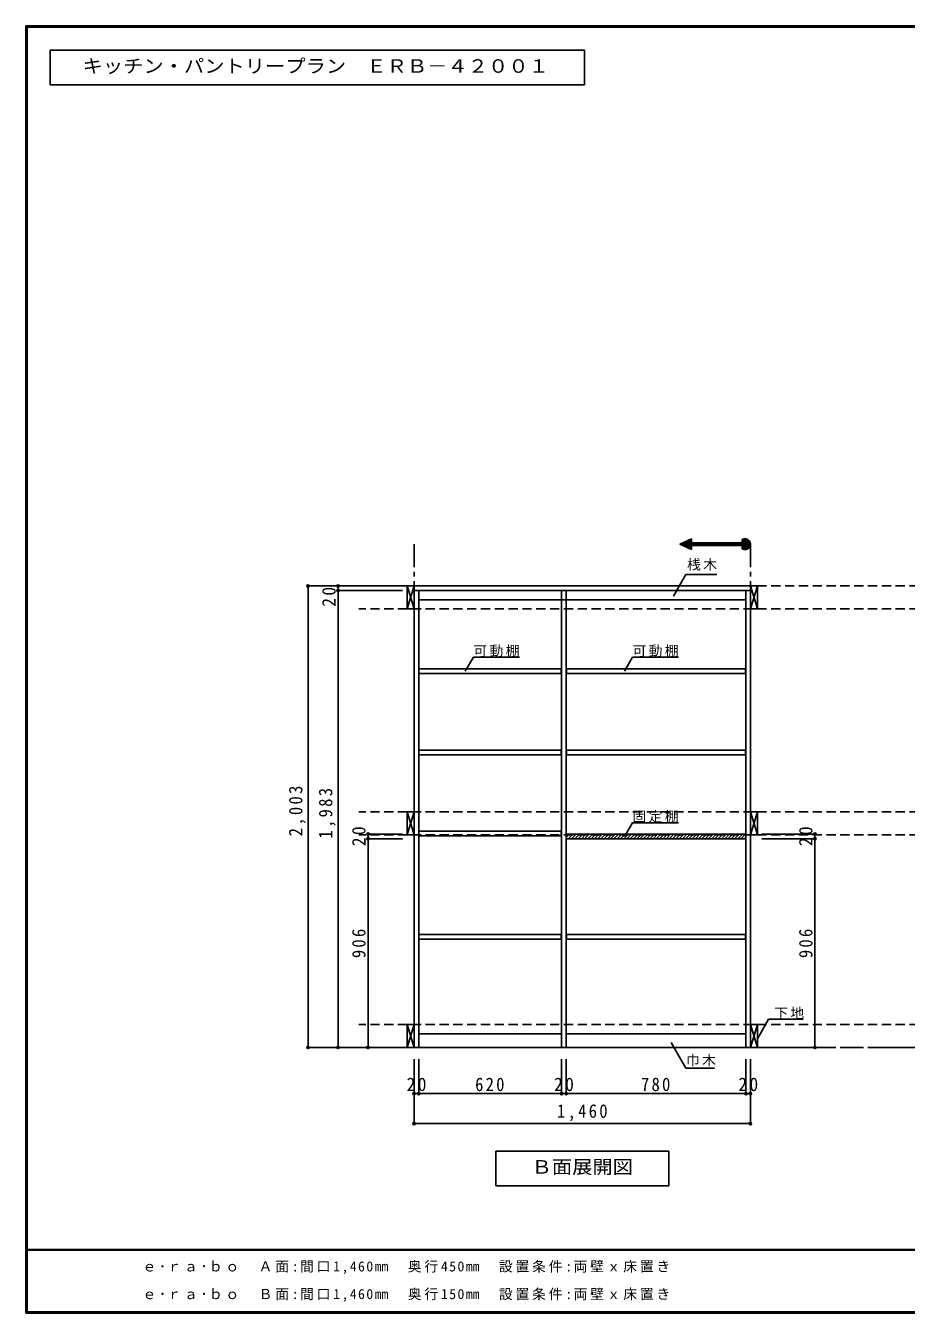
# Model space of a CAD drawing. Units: millimetres at full size, sheet at 1:20. Extents: x -8005 to 8005, y -2932 to 2722.
# Drawn here: x 205 to 4027, y -2864 to 2722 of the extents above; entities that cross this region are included whole.
import ezdxf
from ezdxf.enums import TextEntityAlignment as Align

# ---------------------------------------------------------------- set-up
doc = ezdxf.new("R2010")
doc.units = ezdxf.units.MM
doc.header["$LTSCALE"] = 20
doc.header["$PDMODE"] = 32
doc.header["$PDSIZE"] = 10
doc.linetypes.add('CHAIN1', pattern=[8, 5, -1, 1, -1])
doc.linetypes.add('DASHED2', pattern=[3, 2, -1])
for name, color, linetype in [('0-2_本体', 2, 'Continuous'), ('0-3_固定棚', 2, 'Continuous'), ('0-4_可動棚', 3, 'Continuous'), ('0-7_桟木・巾木', 2, 'Continuous'), ('0-8_引き出し', 7, 'Continuous'), ('0-A_文字', 7, 'Continuous'), ('0-B_寸法', 4, 'Continuous'), ('0-C_ハッチ', 4, 'Continuous'), ('F-1_枠', 6, 'Continuous'), ('F-A_文字', 7, 'Continuous')]:
    doc.layers.add(name, color=color, linetype=linetype)
doc.styles.add('ＭＳ ゴシック', font='')
doc.styles.get('ＭＳ ゴシック').set_extended_font_data('MS Gothic')

msp = doc.modelspace()

# ---------------------------------------------------------------- linework, layer by layer
at = {"layer": '0-2_本体', "color": 3}
for p, q in [((1860.77, 291.73), (1860.77, 271.73)), ((3350.77, 291.73), (1890.77, 291.73)), ((1890.77, 271.73), (1890.77, 291.73)), ((3350.77, 291.73), (3350.77, 271.73)), ((1890.77, -1711.27), (1890.77, 271.73)), ((3350.77, 271.73), (1890.77, 271.73)), ((1910.77, -1711.27), (1910.77, 271.73)), ((2530.77, -1711.27), (2530.77, 271.73)), ((2550.77, -1711.27), (2550.77, 271.73)), ((3350.77, -1711.27), (3350.77, 271.73)), ((1890.77, -1711.27), (3350.77, -1711.27))]:
    msp.add_line(p, q, dxfattribs=at)
msp.add_lwpolyline([(3350.77, -1711.27), (3330.77, -1711.27), (3330.77, 271.73)], dxfattribs=at)
at = {"layer": '0-3_固定棚', "color": 3}
msp.add_line((2550.77, -785.27), (3330.77, -785.27), dxfattribs=at)
msp.add_lwpolyline([(2550.77, -785.27), (2550.77, -805.27), (3330.77, -805.27)], dxfattribs=at)
at = {"layer": '0-4_可動棚'}
for p, q in [((1911.77, -68.77), (2529.77, -68.77)), ((1911.77, -88.77), (1911.77, -68.77)), ((1911.77, -88.77), (2529.77, -88.77)), ((2529.77, -88.77), (2529.77, -68.77)), ((2551.77, -88.77), (2551.77, -68.77)), ((2551.77, -68.77), (3329.77, -68.77)), ((2551.77, -88.77), (3329.77, -88.77)), ((3329.77, -88.77), (3329.77, -68.77)), ((1911.77, -420.77), (2529.77, -420.77)), ((1911.77, -440.77), (1911.77, -420.77)), ((2551.77, -440.77), (2551.77, -420.77)), ((2551.77, -420.77), (3329.77, -420.77)), ((2529.77, -792.77), (2529.77, -772.77)), ((1911.77, -792.77), (2529.77, -792.77)), ((1911.77, -1220.77), (2529.77, -1220.77)), ((1911.77, -1240.77), (1911.77, -1220.77)), ((2551.77, -1220.77), (3329.77, -1220.77)), ((2551.77, -1240.77), (2551.77, -1220.77))]:
    msp.add_line(p, q, dxfattribs=at)
for points in [[(1911.77, -440.77), (2529.77, -440.77), (2529.77, -420.77)], [(2551.77, -440.77), (3329.77, -440.77), (3329.77, -420.77)], [(1911.77, -792.77), (1911.77, -772.77), (2529.77, -772.77)], [(1911.77, -1240.77), (2529.77, -1240.77), (2529.77, -1220.77)], [(2551.77, -1240.77), (3329.77, -1240.77), (3329.77, -1220.77)]]:
    msp.add_lwpolyline(points, dxfattribs=at)
at = {"layer": '0-7_桟木・巾木', "color": 7}
for p, q in [((1910.77, 231.73), (2530.77, 231.73)), ((2550.77, 231.73), (2530.77, 231.73)), ((2550.77, 231.73), (3330.77, 231.73)), ((2530.77, -1651.27), (1910.77, -1651.27)), ((2550.77, -1651.27), (3330.77, -1651.27))]:
    msp.add_line(p, q, dxfattribs=at)
at = {"layer": '0-8_引き出し'}
for p, q in [((1860.77, 291.73), (1890.77, 191.73)), ((1860.77, 191.73), (1890.77, 291.73)), ((3350.77, 291.73), (3380.77, 191.73)), ((3350.77, 191.73), (3380.77, 291.73)), ((1860.77, -688.27), (1890.77, -788.27)), ((1860.77, -788.27), (1890.77, -688.27)), ((3350.77, -688.27), (3380.77, -788.27)), ((3350.77, -788.27), (3380.77, -688.27)), ((1860.77, -1611.27), (1890.77, -1711.27)), ((1860.77, -1711.27), (1890.77, -1611.27)), ((3350.77, -1611.27), (3380.77, -1711.27)), ((3350.77, -1711.27), (3380.77, -1611.27))]:
    msp.add_line(p, q, dxfattribs=at)
at = {"layer": '0-8_引き出し', "color": 3}
for points in [[(1890.77, 191.73), (1890.77, 291.73), (1860.77, 291.73), (1860.77, 191.73)], [(3380.77, 191.73), (3380.77, 291.73), (3350.77, 291.73), (3350.77, 191.73)], [(1890.77, -788.27), (1890.77, -688.27), (1860.77, -688.27), (1860.77, -788.27)], [(3380.77, -788.27), (3380.77, -688.27), (3350.77, -688.27), (3350.77, -788.27)], [(1890.77, -1711.27), (1890.77, -1611.27), (1860.77, -1611.27), (1860.77, -1711.27)], [(3380.77, -1711.27), (3380.77, -1611.27), (3350.77, -1611.27), (3350.77, -1711.27)]]:
    msp.add_lwpolyline(points, close=True, dxfattribs=at)
at = {"layer": '0-A_文字'}
for p, q in [((311.67, 2615.63), (311.67, 2465.63)), ((2630.89, 2615.63), (311.67, 2615.63)), ((2630.89, 2465.63), (2630.89, 2615.63)), ((311.67, 2465.63), (2630.89, 2465.63)), ((3094.87, 496.21), (3044.05, 472.6)), ((3094.87, 448.99), (3044.05, 472.6)), ((3045.73, 471.82), (3044.66, 472.88)), ((3051.01, 469.36), (3046.6, 473.78)), ((3056.29, 466.91), (3048.53, 474.68)), ((3061.58, 464.45), (3050.46, 475.57)), ((3066.86, 462), (3052.39, 476.47)), ((3072.14, 459.54), (3054.32, 477.37)), ((3077.43, 457.09), (3056.25, 478.26)), ((3082.71, 454.64), (3058.18, 479.16)), ((3087.99, 452.18), (3060.11, 480.06)), ((3093.28, 449.73), (3062.04, 480.96)), ((3094.87, 450.96), (3063.98, 481.85)), ((3094.87, 453.79), (3065.91, 482.75)), ((3094.87, 456.62), (3067.84, 483.65)), ((3094.87, 459.45), (3069.77, 484.55)), ((3094.87, 462.27), (3071.7, 485.44)), ((3094.87, 465.1), (3073.63, 486.34)), ((3096.1, 466.7), (3075.56, 487.24)), ((3098.93, 466.7), (3077.49, 488.13)), ((3101.76, 466.7), (3079.43, 489.03)), ((3104.59, 466.7), (3081.36, 489.93)), ((3094.87, 479.24), (3083.29, 490.83)), ((3094.87, 482.07), (3085.22, 491.72)), ((3094.87, 484.9), (3087.15, 492.62)), ((3094.87, 487.73), (3089.08, 493.52)), ((3094.87, 490.56), (3091.01, 494.42)), ((3094.87, 493.39), (3092.94, 495.31)), ((3094.87, 478.49), (3094.87, 496.21)), ((3315.35, 466.7), (3094.87, 466.7)), ((3094.87, 466.7), (3094.87, 448.99)), ((3107.41, 466.7), (3095.62, 478.49)), ((3110.24, 466.7), (3098.45, 478.49)), ((3113.07, 466.7), (3101.28, 478.49)), ((3115.9, 466.7), (3104.11, 478.49)), ((3118.73, 466.7), (3106.93, 478.49)), ((3121.56, 466.7), (3109.76, 478.49)), ((3124.39, 466.7), (3112.59, 478.49)), ((3127.21, 466.7), (3115.42, 478.49)), ((3130.04, 466.7), (3118.25, 478.49)), ((3132.87, 466.7), (3121.08, 478.49)), ((3135.7, 466.7), (3123.91, 478.49)), ((3138.53, 466.7), (3126.73, 478.49)), ((3141.36, 466.7), (3129.56, 478.49)), ((3144.18, 466.7), (3132.39, 478.49)), ((3147.01, 466.7), (3135.22, 478.49)), ((3149.84, 466.7), (3138.05, 478.49)), ((3152.67, 466.7), (3140.88, 478.49)), ((3155.5, 466.7), (3143.7, 478.49)), ((3158.33, 466.7), (3146.53, 478.49)), ((3161.15, 466.7), (3149.36, 478.49)), ((3163.98, 466.7), (3152.19, 478.49)), ((3166.81, 466.7), (3155.02, 478.49)), ((3169.64, 466.7), (3157.85, 478.49)), ((3172.47, 466.7), (3160.67, 478.49)), ((3175.3, 466.7), (3163.5, 478.49)), ((3178.13, 466.7), (3166.33, 478.49)), ((3180.95, 466.7), (3169.16, 478.49)), ((3183.78, 466.7), (3171.99, 478.49)), ((3186.61, 466.7), (3174.82, 478.49)), ((3189.44, 466.7), (3177.65, 478.49)), ((3192.27, 466.7), (3180.47, 478.49)), ((3195.1, 466.7), (3183.3, 478.49)), ((3197.92, 466.7), (3186.13, 478.49)), ((3200.75, 466.7), (3188.96, 478.49)), ((3203.58, 466.7), (3191.79, 478.49)), ((3206.41, 466.7), (3194.62, 478.49)), ((3209.24, 466.7), (3197.44, 478.49)), ((3212.07, 466.7), (3200.27, 478.49)), ((3214.89, 466.7), (3203.1, 478.49)), ((3217.72, 466.7), (3205.93, 478.49)), ((3220.55, 466.7), (3208.76, 478.49)), ((3223.38, 466.7), (3211.59, 478.49)), ((3226.21, 466.7), (3214.41, 478.49)), ((3229.04, 466.7), (3217.24, 478.49)), ((3231.87, 466.7), (3220.07, 478.49)), ((3234.69, 466.7), (3222.9, 478.49)), ((3237.52, 466.7), (3225.73, 478.49)), ((3240.35, 466.7), (3228.56, 478.49)), ((3243.18, 466.7), (3231.39, 478.49)), ((3246.01, 466.7), (3234.21, 478.49)), ((3248.84, 466.7), (3237.04, 478.49)), ((3251.66, 466.7), (3239.87, 478.49)), ((3254.49, 466.7), (3242.7, 478.49)), ((3257.32, 466.7), (3245.53, 478.49)), ((3260.15, 466.7), (3248.36, 478.49)), ((3262.98, 466.7), (3251.18, 478.49)), ((3265.81, 466.7), (3254.01, 478.49)), ((3268.64, 466.7), (3256.84, 478.49)), ((3271.46, 466.7), (3259.67, 478.49)), ((3274.29, 466.7), (3262.5, 478.49)), ((3277.12, 466.7), (3265.33, 478.49)), ((3279.95, 466.7), (3268.15, 478.49)), ((3282.78, 466.7), (3270.98, 478.49)), ((3285.61, 466.7), (3273.81, 478.49)), ((3288.43, 466.7), (3276.64, 478.49)), ((3291.26, 466.7), (3279.47, 478.49)), ((3294.09, 466.7), (3282.3, 478.49)), ((3296.92, 466.7), (3285.13, 478.49)), ((3299.75, 466.7), (3287.95, 478.49)), ((3302.58, 466.7), (3290.78, 478.49)), ((3305.4, 466.7), (3293.61, 478.49)), ((3308.23, 466.7), (3296.44, 478.49)), ((3311.06, 466.7), (3299.27, 478.49)), ((3313.89, 466.7), (3302.1, 478.49)), ((3333.55, 449.87), (3304.92, 478.49)), ((3335.67, 450.57), (3307.75, 478.49)), ((3337.64, 451.44), (3310.58, 478.49)), ((3339.46, 452.44), (3313.41, 478.49)), ((3346.7, 459.34), (3315.35, 490.69)), ((3345.5, 457.72), (3315.35, 487.86)), ((3344.17, 456.22), (3315.35, 485.03)), ((3342.72, 454.84), (3315.35, 482.21)), ((3341.15, 453.58), (3315.35, 479.38)), ((3315.35, 466.7), (3315.35, 452.15)), ((3331.25, 449.34), (3315.35, 465.23)), ((3328.72, 449.04), (3315.35, 462.41)), ((3325.91, 449.02), (3315.35, 459.58)), ((3322.69, 449.41), (3315.35, 456.75)), ((3318.74, 450.54), (3315.35, 453.92)), ((3347.78, 461.09), (3315.66, 493.22)), ((3348.72, 462.98), (3317.54, 494.16)), ((3349.52, 465.01), (3319.57, 494.96)), ((3350.15, 467.21), (3321.77, 495.58)), ((3350.58, 469.61), (3324.17, 496.02)), ((3350.77, 472.25), (3326.81, 496.2)), ((3350.62, 475.22), (3329.78, 496.06)), ((3349.97, 478.71), (3333.27, 495.4)), ((3348.21, 483.29), (3337.85, 493.65)), ((3015.99, 246.66), (3070.82, 341.62)), ((3205.4, 341.62), (3070.82, 341.62)), ((2112.95, -77.83), (2147.96, -17.18)), ((2347.96, -17.18), (2147.96, -17.18)), ((2803.5, -77.83), (2838.52, -17.18)), ((3038.52, -17.18), (2838.52, -17.18)), ((2803.5, -796.33), (2838.52, -735.68)), ((3038.52, -735.68), (2838.52, -735.68)), ((3006.61, -1689.03), (3070.82, -1800.25)), ((3070.82, -1800.25), (3194.58, -1800.25)), ((2245.77, -2161.27), (2245.77, -2311.27)), ((2995.77, -2161.27), (2245.77, -2161.27)), ((2995.77, -2161.27), (2995.77, -2311.27)), ((2245.77, -2311.27), (2995.77, -2311.27))]:
    msp.add_line(p, q, dxfattribs=at)
at = {"layer": '0-A_文字', "linetype": 'CHAIN1'}
for p, q in [((1890.77, 472.6), (1890.77, -1711.27)), ((3350.77, 472.6), (3350.77, -1711.27)), ((5760.77, -1711.27), (1650.77, -1711.27))]:
    msp.add_line(p, q, dxfattribs=at)
at = {"layer": '0-A_文字'}
for points in [[(3315.35, 493.04), (3315.35, 478.49), (3094.87, 478.49)], [(3380.77, -1672.95), (3429.54, -1588.48), (3580.07, -1588.48)]]:
    msp.add_lwpolyline(points, dxfattribs=at)
msp.add_arc((3327.16, 472.6), 23.61, 240, 120, dxfattribs=at)
at = {"layer": '0-B_寸法'}
for p, q in [((1430.77, -1711.27), (1430.77, 291.73)), ((1430.77, 291.73), (1840.77, 291.73)), ((1560.77, 271.73), (1560.77, 291.73)), ((1560.77, 291.73), (1690.77, 291.73)), ((1560.77, 271.73), (1840.77, 271.73)), ((1560.77, -1711.27), (1560.77, 271.73)), ((1690.77, -805.27), (1690.77, -785.27)), ((1690.77, -785.27), (1840.77, -785.27)), ((1690.77, -1711.27), (1690.77, -805.27)), ((1690.77, -805.27), (1840.77, -805.27)), ((3630.77, -785.27), (3400.77, -785.27)), ((3630.77, -805.27), (3400.77, -805.27)), ((3630.77, -805.27), (3630.77, -785.27)), ((3630.77, -1711.27), (3630.77, -805.27)), ((1430.77, -1711.27), (1840.77, -1711.27)), ((1560.77, -1711.27), (1690.77, -1711.27)), ((1690.77, -1711.27), (1840.77, -1711.27)), ((3630.77, -1711.27), (3400.77, -1711.27)), ((1890.77, -2041.27), (1890.77, -1761.27)), ((1890.77, -2041.27), (1890.77, -1761.27)), ((1890.77, -1911.27), (1890.77, -1761.27)), ((1910.77, -1911.27), (1910.77, -1761.27)), ((1910.77, -1911.27), (1910.77, -1761.27)), ((2530.77, -1911.27), (2530.77, -1761.27)), ((2530.77, -1911.27), (2530.77, -1761.27)), ((2550.77, -1911.27), (2550.77, -1761.27)), ((2550.77, -1911.27), (2550.77, -1761.27)), ((3330.77, -1911.27), (3330.77, -1761.27)), ((3350.77, -1911.27), (3350.77, -1761.27)), ((1890.77, -2041.27), (1890.77, -1911.27)), ((1910.77, -1911.27), (1890.77, -1911.27)), ((2530.77, -1911.27), (1910.77, -1911.27)), ((2550.77, -1911.27), (2530.77, -1911.27)), ((3330.77, -1911.27), (2550.77, -1911.27)), ((3350.77, -1911.27), (3330.77, -1911.27)), ((3350.77, -2041.27), (3350.77, -1911.27)), ((3350.77, -2041.27), (1890.77, -2041.27))]:
    msp.add_line(p, q, dxfattribs=at)
at = {"layer": '0-B_寸法', "linetype": 'DASHED2'}
for p, q in [((5760.77, 291.73), (1650.77, 291.73)), ((5760.77, 191.73), (1650.77, 191.73)), ((5760.77, -688.27), (1650.77, -688.27)), ((5760.77, -788.27), (1650.77, -788.27)), ((5760.77, -1611.27), (1650.77, -1611.27)), ((5760.77, -1711.27), (1650.77, -1711.27))]:
    msp.add_line(p, q, dxfattribs=at)
at = {"layer": '0-B_寸法', "color": 7}
for p in [(1430.77, 291.73), (1560.77, 291.73), (1560.77, 271.73), (1690.77, -785.27), (3630.77, -785.27), (1690.77, -805.27), (3630.77, -805.27), (1430.77, -1711.27), (1560.77, -1711.27), (1690.77, -1711.27), (3630.77, -1711.27), (1890.77, -1911.27), (1910.77, -1911.27), (2530.77, -1911.27), (2550.77, -1911.27), (3330.77, -1911.27), (3350.77, -1911.27), (1890.77, -2041.27), (3350.77, -2041.27)]:
    msp.add_point(p, dxfattribs=at)
at = {"layer": '0-C_ハッチ'}
for p, q in [((2550.77, -800.45), (2565.95, -785.27)), ((2560.09, -805.27), (2580.09, -785.27)), ((2574.23, -805.27), (2594.23, -785.27)), ((2588.38, -805.27), (2608.38, -785.27)), ((2602.52, -805.27), (2622.52, -785.27)), ((2616.66, -805.27), (2636.66, -785.27)), ((2630.8, -805.27), (2650.8, -785.27)), ((2644.94, -805.27), (2664.94, -785.27)), ((2659.09, -805.27), (2679.09, -785.27)), ((2673.23, -805.27), (2693.23, -785.27)), ((2687.37, -805.27), (2707.37, -785.27)), ((2701.51, -805.27), (2721.51, -785.27)), ((2715.66, -805.27), (2735.66, -785.27)), ((2729.8, -805.27), (2749.8, -785.27)), ((2743.94, -805.27), (2763.94, -785.27)), ((2758.08, -805.27), (2778.08, -785.27)), ((2772.22, -805.27), (2792.22, -785.27)), ((2786.37, -805.27), (2806.37, -785.27)), ((2800.51, -805.27), (2820.51, -785.27)), ((2814.65, -805.27), (2834.65, -785.27)), ((2828.79, -805.27), (2848.79, -785.27)), ((2842.93, -805.27), (2862.93, -785.27)), ((2857.08, -805.27), (2877.08, -785.27)), ((2871.22, -805.27), (2891.22, -785.27)), ((2885.36, -805.27), (2905.36, -785.27)), ((2899.5, -805.27), (2919.5, -785.27)), ((2913.65, -805.27), (2933.65, -785.27)), ((2927.79, -805.27), (2947.79, -785.27)), ((2941.93, -805.27), (2961.93, -785.27)), ((2956.07, -805.27), (2976.07, -785.27)), ((2970.21, -805.27), (2990.21, -785.27)), ((2984.36, -805.27), (3004.36, -785.27)), ((2998.5, -805.27), (3018.5, -785.27)), ((3012.64, -805.27), (3032.64, -785.27)), ((3026.78, -805.27), (3046.78, -785.27)), ((3040.92, -805.27), (3060.92, -785.27)), ((3055.07, -805.27), (3075.07, -785.27)), ((3069.21, -805.27), (3089.21, -785.27)), ((3083.35, -805.27), (3103.35, -785.27)), ((3097.49, -805.27), (3117.49, -785.27)), ((3111.64, -805.27), (3131.64, -785.27)), ((3125.78, -805.27), (3145.78, -785.27)), ((3139.92, -805.27), (3159.92, -785.27)), ((3154.06, -805.27), (3174.06, -785.27)), ((3168.2, -805.27), (3188.2, -785.27)), ((3182.35, -805.27), (3202.35, -785.27)), ((3196.49, -805.27), (3216.49, -785.27)), ((3210.63, -805.27), (3230.63, -785.27)), ((3224.77, -805.27), (3244.77, -785.27)), ((3238.91, -805.27), (3258.91, -785.27)), ((3253.06, -805.27), (3273.06, -785.27)), ((3267.2, -805.27), (3287.2, -785.27)), ((3281.34, -805.27), (3301.34, -785.27)), ((3295.48, -805.27), (3315.48, -785.27)), ((3309.63, -805.27), (3329.63, -785.27)), ((3323.77, -805.27), (3330.77, -798.26))]:
    msp.add_line(p, q, dxfattribs=at)
at = {"layer": 'F-1_枠'}
for p, q in [((205, 2722.29), (205, -2864.37)), ((205, 2722.29), (8005, 2722.29)), ((205, 2718.96), (8005, 2718.96)), ((205, 2715.63), (8005, 2715.63)), ((208.33, 2722.29), (208.33, -2864.37)), ((211.67, 2722.29), (211.67, -2864.37)), ((8005, -2587.71), (205, -2587.71)), ((8005, -2591.04), (205, -2591.04)), ((8005, -2857.71), (205, -2857.71)), ((8005, -2861.04), (205, -2861.04)), ((8005, -2864.37), (205, -2864.37))]:
    msp.add_line(p, q, dxfattribs=at)

# ---------------------------------------------------------------- texts
at = {"layer": '0-A_文字', "style": 'ＭＳ ゴシック', "width": 1.1}
for s, p in [('キッチン・パントリープラン\u3000ＥＲＢ－４２００１', (451.67, 2500.63)), ('Ｂ面展開図', (2400.77, -2276.27))]:
    msp.add_text(s, height=58.65, dxfattribs=at).set_placement(p, align=Align.BOTTOM_LEFT)
at = {"layer": '0-A_文字', "char_height": 43.99, "attachment_point": 7, "style": 'ＭＳ ゴシック'}
for s, insert in [('\\T1.17;桟木', (3075.4, 358.08)), ('\\T1.17;可動棚', (2147.96, -17.18)), ('\\T1.17;可動棚', (2838.52, -17.18)), ('\\T1.17;固定棚', (2838.52, -735.68)), ('\\T1.17;下地', (3454.04, -1588.48)), ('\\T1.17;巾木', (3070.82, -1793.14))]:
    msp.add_mtext(s, dxfattribs=dict(at, insert=insert))
at = {"layer": '0-B_寸法', "color": 7, "char_height": 58.65, "attachment_point": 7, "rotation": 90, "style": 'ＭＳ ゴシック'}
for s, insert in [('\\T1.27;\\W0.95;20', (1550.77, 201.26)), ('\\T1.28;\\W0.9;2,003', (1420.77, -794.77)), ('\\T1.28;\\W0.9;1,983', (1550.77, -804.77)), ('\\T1.27;\\W0.95;20', (1680.77, -837.77)), ('\\T1.27;\\W0.95;20', (3620.77, -837.77)), ('\\T1.27;\\W0.9;906', (1680.77, -1323.27)), ('\\T1.27;\\W0.9;906', (3620.77, -1323.27))]:
    msp.add_mtext(s, dxfattribs=dict(at, insert=insert))
at = {"layer": '0-B_寸法', "color": 7, "char_height": 58.65, "attachment_point": 7, "style": 'ＭＳ ゴシック'}
for s, insert in [('\\T1.27;\\W0.95;20', (1858.27, -1901.27)), ('\\T1.27;\\W0.9;620', (2155.77, -1901.27)), ('\\T1.27;\\W0.95;20', (2498.27, -1901.27)), ('\\T1.27;\\W0.9;780', (2875.77, -1901.27)), ('\\T1.27;\\W0.95;20', (3298.27, -1901.27)), ('\\T1.28;\\W0.9;1,460', (2510.77, -2031.27))]:
    msp.add_mtext(s, dxfattribs=dict(at, insert=insert))
at = {"layer": 'F-A_文字', "char_height": 43.99, "attachment_point": 7, "style": 'ＭＳ ゴシック'}
for s, insert in [('\\T1.2;ｅ･ｒａ･ｂｏ\u3000Ａ面:間口1,460㎜\u3000奥行450㎜\u3000設置条件:両壁ｘ床置き', (711.67, -2694.37)), ('\\T1.2;ｅ･ｒａ･ｂｏ\u3000Ｂ面:間口1,460㎜\u3000奥行150㎜\u3000設置条件:両壁ｘ床置き', (711.67, -2814.37))]:
    msp.add_mtext(s, dxfattribs=dict(at, insert=insert))

doc.saveas('drawing.dxf')
